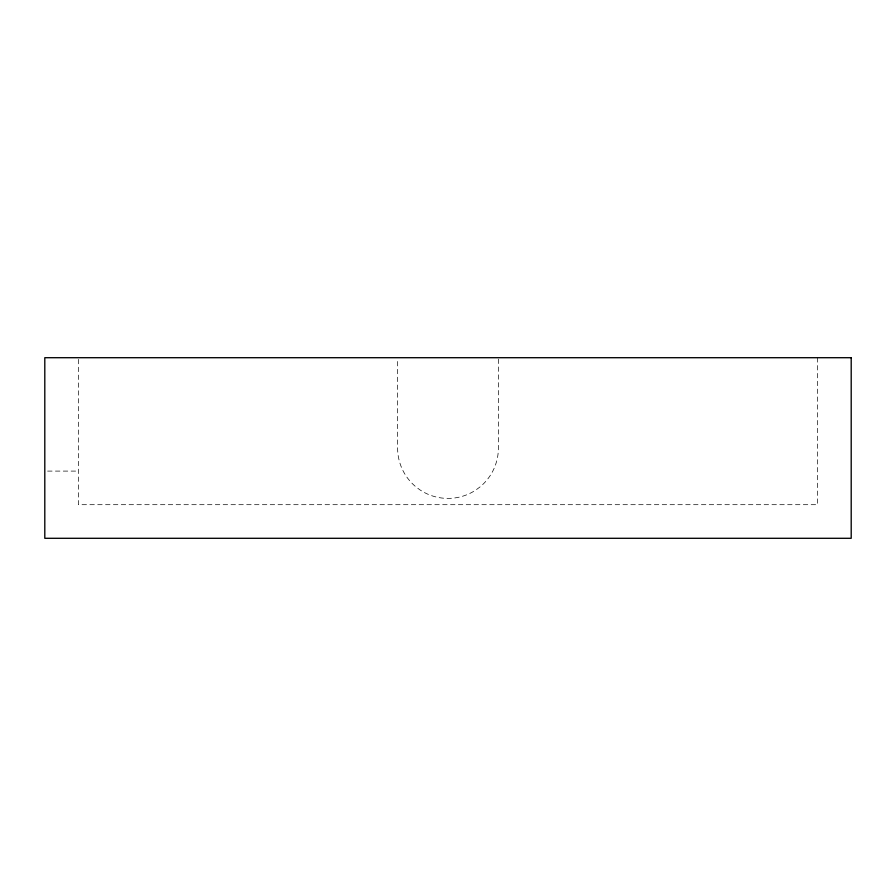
<?xml version="1.0" encoding="UTF-8"?>
<svg xmlns="http://www.w3.org/2000/svg" width="896" height="896" viewBox="0 0 896 896"><rect width="100%" height="100%" fill="white"/><g stroke="black" fill="none" stroke-linecap="round" stroke-linejoin="round"><path stroke-width="0.67" stroke-dasharray="4.48 3.36" d="M47.6 471.094L78.4 471.094M817.6 357.706L817.6 504.694L78.4 504.694L78.4 357.706M498.4 359.094L498.4 448A50.4 50.4 0 0 1 479.976 486.965L476 489.91A50.4 50.4 0 0 1 420 489.91L416.024 486.965A50.4 50.4 0 0 1 397.6 448L397.6 359.094"/><path stroke-width="1.34" d="M851.2 357.706L44.8 357.706L44.8 538.294L851.2 538.294L851.2 357.706"/></g></svg>
